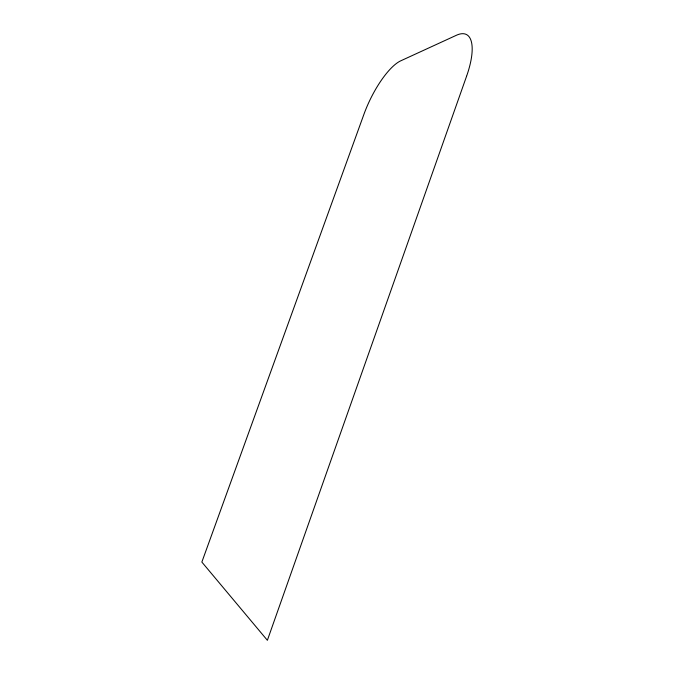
<?xml version="1.0" encoding="UTF-8"?>
<svg xmlns="http://www.w3.org/2000/svg" width="674" height="674" viewBox="0 0 674 674"><rect width="100%" height="100%" fill="white"/><g stroke="black" fill="none" stroke-linecap="round" stroke-linejoin="round"><path stroke-width="1.01" d="M466.568 76.263L267.376 640.3L201.855 562.065L363.952 114.235A51.494 16.572 -64 0 1 400.76 60.82L456.391 35.275A58.554 20.784 -62.5 0 1 466.568 76.263"/></g></svg>
